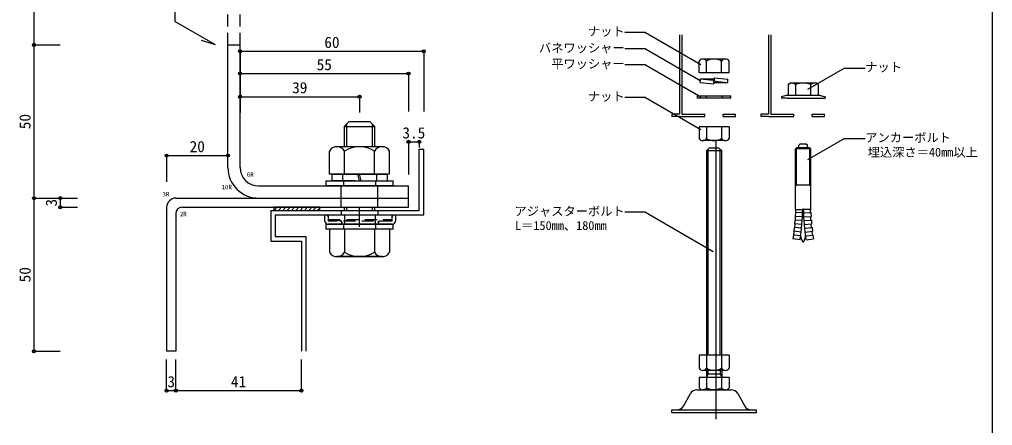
# Model space of a CAD drawing. Units: millimetres on the paper, enlarged 10 times, with parts at other scales. Extents: x -10475 to 9199, y -10092 to 10143.
# Drawn here: x -3601 to -2012, y -578 to 85 of the extents above; entities that cross this region are included whole.
import ezdxf
from ezdxf.enums import TextEntityAlignment as Align

# ---------------------------------------------------------------- set-up
doc = ezdxf.new("R2010")
doc.units = ezdxf.units.MM
doc.header["$LTSCALE"] = 10
doc.header["$PDMODE"] = 32
doc.header["$PDSIZE"] = 5
for name, pattern in [('CHAIN1', [8, 5, -1, 1, -1]), ('DASHED1', [1.8, 1.2, -0.6]), ('DASHED2', [3, 2, -1])]:
    doc.linetypes.add(name, pattern=pattern)
for name, color, linetype in [('0-8_FRP寸法', 3, 'Continuous'), ('0-F_図面枠', 7, 'Continuous'), ('E-0_FRP', 4, 'Continuous'), ('E-1_SUS', 7, 'Continuous'), ('E-8_FRP寸法', 3, 'Continuous'), ('F-0_FRP', 4, 'Continuous'), ('F-1_SUS', 7, 'Continuous'), ('F-2_金物', 7, 'Continuous'), ('F-3', 7, 'Continuous'), ('F-A_金物品名', 3, 'Continuous')]:
    doc.layers.add(name, color=color, linetype=linetype)
doc.styles.add('ＭＳ ゴシック', font='')
doc.styles.get('ＭＳ ゴシック').set_extended_font_data('MS Gothic')

msp = doc.modelspace()

# ---------------------------------------------------------------- linework, layer by layer
at = {"layer": '0-8_FRP寸法', "color": 7}
for p, q in [((-3045.7, -178.94), (-3048.28, -167.94)), ((-3042.65, -178.94), (-3045.23, -167.94))]:
    msp.add_line(p, q, dxfattribs=at)
at = {"layer": '0-F_図面枠'}
msp.add_line((-2011.52, -1667.93), (-2011.52, 1092.07), dxfattribs=at)
at = {"layer": 'E-0_FRP', "linetype": 'DASHED2'}
for p, q in [((-3260.46, 43.06), (-3260.46, 143.06)), ((-3240.46, 43.06), (-3240.46, 143.06)), ((-3096.85, -234.44), (-3096.85, -236.94)), ((-3069.6, -249.44), (-3069.6, -234.44)), ((-3019.1, -249.44), (-3019.1, -234.44)), ((-2991.85, -236.94), (-2991.85, -234.44)), ((-3074.35, -246.94), (-3074.35, -244.44)), ((-3014.35, -244.44), (-2991.85, -241.94)), ((-3014.35, -246.94), (-3014.35, -244.44))]:
    msp.add_line(p, q, dxfattribs=at)
at = {"layer": 'E-0_FRP'}
for p, q in [((-3260.46, -156.94), (-3260.46, 43.06)), ((-3260.46, 43.06), (-3240.46, 43.06)), ((-3240.46, -156.94), (-3240.46, 43.06)), ((-3066.46, -85.94), (-3066.46, -122.94)), ((-3024.46, -122.94), (-3024.46, -85.94)), ((-3210.46, -186.94), (-2965.46, -186.94)), ((-3075.46, -221.94), (-3075.46, -186.94)), ((-3015.46, -221.94), (-3015.46, -186.94)), ((-2965.46, -221.94), (-2965.46, -186.94)), ((-3360.46, -221.94), (-3360.46, -456.94)), ((-3345.46, -206.94), (-3210.46, -206.94)), ((-3335.46, -221.94), (-3075.46, -221.94)), ((-3210.46, -206.94), (-2965.46, -206.94)), ((-3075.46, -221.94), (-3024.46, -221.94)), ((-3066.46, -221.94), (-3066.46, -226.94)), ((-3024.46, -221.94), (-3015.46, -221.94)), ((-3024.46, -226.94), (-3024.46, -221.94)), ((-3015.46, -221.94), (-2965.46, -221.94)), ((-3345.46, -231.94), (-3345.46, -456.94)), ((-3345.46, -456.94), (-3360.46, -456.94))]:
    msp.add_line(p, q, dxfattribs=at)
at = {"layer": 'E-0_FRP', "color": 7}
for p, q in [((-3062.96, -82.44), (-3070.46, -89.94)), ((-3070.46, -89.94), (-3070.46, -122.94)), ((-3070.46, -89.94), (-3020.46, -89.94)), ((-3027.96, -82.44), (-3062.96, -82.44)), ((-3020.46, -89.94), (-3027.96, -82.44)), ((-3020.46, -122.94), (-3020.46, -89.94)), ((-3008.66, -122.94), (-3082.27, -122.94)), ((-3094.54, -167.94), (-3094.54, -130.03)), ((-3070, -167.94), (-3070, -130.03)), ((-3020.93, -167.94), (-3020.93, -130.03)), ((-2996.39, -167.94), (-2996.39, -130.03)), ((-2996.39, -167.94), (-3094.54, -167.94)), ((-3090.71, -167.94), (-3045.46, -167.94)), ((-3090.71, -167.94), (-3090.71, -178.94)), ((-3046.67, -167.94), (-3090.15, -167.94)), ((-3073.21, -167.94), (-3073.21, -178.94)), ((-3044.5, -167.94), (-3000.21, -167.94)), ((-2998.15, -167.94), (-3035.92, -167.94)), ((-3017.71, -167.94), (-3017.71, -178.94)), ((-3000.21, -167.94), (-3000.21, -178.94)), ((-3100.46, -178.94), (-3100.46, -186.94)), ((-3100.46, -178.94), (-2990.46, -178.94)), ((-2990.46, -186.94), (-3100.46, -186.94)), ((-3090.71, -178.94), (-3046.43, -178.94)), ((-3052.37, -178.94), (-3090.15, -178.94)), ((-3071.71, -178.94), (-3071.71, -186.94)), ((-3045.46, -178.94), (-3000.21, -178.94)), ((-3019.21, -178.94), (-3019.21, -186.94)), ((-2990.46, -186.94), (-2990.46, -178.94)), ((-3070.46, -221.94), (-3070.46, -226.94)), ((-3020.46, -226.94), (-3020.46, -221.94)), ((-3101.85, -244.44), (-3101.85, -234.44)), ((-3101.85, -234.44), (-2986.85, -234.44)), ((-2986.85, -234.44), (-2986.85, -244.44)), ((-3100.46, -249.44), (-2990.46, -249.44)), ((-3100.46, -249.44), (-3100.46, -257.44)), ((-2991.85, -249.44), (-3096.85, -249.44)), ((-3071.71, -249.44), (-3071.71, -257.44)), ((-3019.21, -249.44), (-3019.21, -257.44)), ((-2990.46, -257.44), (-2990.46, -249.44)), ((-2990.46, -257.44), (-3100.46, -257.44)), ((-3094.54, -257.44), (-3094.54, -295.36)), ((-2996.39, -257.44), (-3094.54, -257.44)), ((-3070, -257.44), (-3070, -295.36)), ((-3020.93, -257.44), (-3020.93, -295.36)), ((-2996.39, -257.44), (-2996.39, -295.36))]:
    msp.add_line(p, q, dxfattribs=at)
at = {"layer": 'E-0_FRP', "color": 7, "linetype": 'DASHED2'}
for p, q in [((-3096.85, -236.94), (-3096.85, -244.44)), ((-2991.85, -244.44), (-2991.85, -236.94)), ((-2991.85, -244.44), (-3096.85, -244.44)), ((-3074.35, -249.44), (-3074.35, -246.94)), ((-3014.35, -249.44), (-3014.35, -246.94))]:
    msp.add_line(p, q, dxfattribs=at)
at = {"layer": 'E-0_FRP', "color": 2, "linetype": 'CHAIN1'}
msp.add_line((-3045.46, -253.75), (-3045.46, -223.57), dxfattribs=at)
at = {"layer": 'E-0_FRP', "linetype": 'DASHED2'}
msp.add_lwpolyline([(-3074.35, -244.44), (-3096.85, -241.94), (-2991.85, -241.94)], dxfattribs=at)
at = {"layer": 'E-0_FRP', "color": 7}
msp.add_lwpolyline([(-3082.27, -302.44), (-3008.66, -302.44), (-3082.27, -302.44)], dxfattribs=at)
for centre, radius, start, end in [((-3082.27, -137.11), 14.17, 29.99985, 149.99985), ((-3045.46, -168.98), 46.04, 57.79585, 122.2043), ((-3008.66, -137.11), 14.17, 29.99985, 149.99985), ((-3096.85, -244.44), 5, 180, 270), ((-2991.85, -244.44), 5, 270, 0), ((-3082.27, -288.28), 14.17, 210.00015, 330.00015), ((-3045.46, -256.4), 46.04, 237.7957, 302.20415), ((-3008.66, -288.28), 14.17, 210.00015, 330.00015)]:
    msp.add_arc(centre, radius, start, end, dxfattribs=at)
at = {"layer": 'E-0_FRP'}
for centre, radius, start, end in [((-3210.46, -156.94), 50, 180, 270), ((-3210.46, -156.94), 30, 180, 270), ((-3345.46, -221.94), 15, 90, 180), ((-3335.46, -231.94), 10, 90, 180)]:
    msp.add_arc(centre, radius, start, end, dxfattribs=at)
at = {"layer": 'E-0_FRP', "color": 7, "linetype": 'DASHED2'}
for centre, start, end in [((-3099.35, -236.94), 0, 90), ((-2989.35, -236.94), 90, 180), ((-3076.85, -246.94), 0, 90), ((-3011.85, -246.94), 90, 180)]:
    msp.add_arc(centre, 2.5, start, end, dxfattribs=at)
at = {"layer": 'E-0_FRP', "linetype": 'DASHED2'}
for centre, start, end in [((-3071.85, -246.94), 180, 270), ((-3016.85, -246.94), 270, 0)]:
    msp.add_arc(centre, 2.5, start, end, dxfattribs=at)
at = {"layer": 'E-1_SUS'}
for p, q in [((-2947.96, -126.94), (-2940.46, -126.94)), ((-2947.96, -226.94), (-2947.96, -126.94)), ((-2940.46, -234.44), (-2940.46, -126.94)), ((-3190.46, -226.94), (-2947.96, -226.94)), ((-3190.46, -226.94), (-3190.46, -276.94)), ((-3182.96, -234.44), (-3182.96, -269.44)), ((-3182.96, -234.44), (-3075.46, -234.44)), ((-3075.46, -226.94), (-3075.46, -234.44)), ((-3075.46, -234.44), (-3015.46, -234.44)), ((-3015.46, -226.94), (-3015.46, -234.44)), ((-3015.46, -234.44), (-2940.46, -234.44)), ((-3182.96, -269.44), (-3132.96, -269.44)), ((-3132.96, -269.44), (-3132.96, -456.94)), ((-3190.46, -276.94), (-3140.46, -276.94)), ((-3140.46, -276.94), (-3140.46, -456.94))]:
    msp.add_line(p, q, dxfattribs=at)
at = {"layer": 'E-1_SUS', "color": 4}
for p, q in [((-3185.46, -221.94), (-3185.46, -226.94)), ((-3185.46, -221.94), (-3185.46, -226.94)), ((-3110.46, -221.94), (-3185.46, -221.94)), ((-3110.46, -226.94), (-3110.46, -221.94)), ((-3110.46, -226.94), (-3110.46, -221.94)), ((-3185.46, -226.94), (-3110.46, -226.94)), ((-3185.46, -226.94), (-3110.46, -226.94))]:
    msp.add_line(p, q, dxfattribs=at)
at = {"layer": 'E-1_SUS', "color": 4, "linetype": 'DASHED1'}
for p, q in [((-3185.06, -226.94), (-3180.06, -221.94)), ((-3177.99, -226.94), (-3172.99, -221.94)), ((-3170.92, -226.94), (-3165.92, -221.94)), ((-3163.85, -226.94), (-3158.85, -221.94)), ((-3156.78, -226.94), (-3151.78, -221.94)), ((-3149.71, -226.94), (-3144.71, -221.94)), ((-3142.64, -226.94), (-3137.64, -221.94)), ((-3135.57, -226.94), (-3130.57, -221.94)), ((-3128.5, -226.94), (-3123.5, -221.94)), ((-3121.43, -226.94), (-3116.43, -221.94)), ((-3114.35, -226.94), (-3110.46, -223.05))]:
    msp.add_line(p, q, dxfattribs=at)
at = {"layer": 'E-8_FRP寸法', "color": 4}
for p, q in [((-3577.26, 288.99), (-3577.26, 43.06)), ((-3577.26, 43.06), (-3577.26, -206.94)), ((-3240.46, 32.76), (-2940.46, 32.76)), ((-3240.46, -3.63), (-2965.46, -3.63)), ((-3240.46, -41.32), (-3045.46, -41.32)), ((-2965.46, -115.06), (-2947.96, -115.06)), ((-3360.46, -137.41), (-3260.46, -137.41)), ((-3577.26, -206.94), (-3577.26, -456.94)), ((-3534.25, -206.94), (-3534.25, -221.94)), ((-3360.46, -521.1), (-3345.46, -521.1)), ((-3345.46, -521.1), (-3140.46, -521.1))]:
    msp.add_line(p, q, dxfattribs=at)
at = {"layer": 'E-8_FRP寸法', "color": 2}
for p, q in [((-3347.18, 250.47), (-3347.18, 81.57)), ((-3280.46, 43.06), (-3347.18, 81.57)), ((-3280.46, 43.06), (-3303.48, 50.31))]:
    msp.add_line(p, q, dxfattribs=at)
at = {"layer": 'E-8_FRP寸法'}
for p, q in [((-3577.26, 43.06), (-3534.25, 43.06)), ((-3240.46, 32.76), (-3240.46, -65.37)), ((-2940.46, 32.76), (-2940.46, -65.37)), ((-3240.46, -3.63), (-3240.46, -65.37)), ((-2965.46, -3.63), (-2965.46, -65.37)), ((-3240.46, -41.32), (-3240.46, -67.32)), ((-3045.46, -41.32), (-3045.46, -67.32)), ((-2965.46, -115.06), (-2965.46, -168.54)), ((-2947.96, -115.06), (-2947.96, -124.42)), ((-3360.46, -137.41), (-3360.46, -180.56)), ((-3577.26, -206.94), (-3534.25, -206.94)), ((-3577.26, -206.94), (-3534.25, -206.94)), ((-3534.25, -206.94), (-3506.15, -206.94)), ((-3534.25, -221.94), (-3506.15, -221.94)), ((-3577.26, -456.94), (-3534.25, -456.94)), ((-3360.46, -521.1), (-3360.46, -470.52)), ((-3345.46, -521.1), (-3345.46, -470.52)), ((-3140.46, -521.1), (-3140.46, -470.52))]:
    msp.add_line(p, q, dxfattribs=at)
at = {"layer": 'E-8_FRP寸法', "color": 6}
for p in [(-3577.26, 43.06), (-3240.46, 32.76), (-2940.46, 32.76), (-3240.46, -3.63), (-2965.46, -3.63), (-3240.46, -41.32), (-3045.46, -41.32), (-2965.46, -115.06), (-2947.96, -115.06), (-3360.46, -137.41), (-3260.46, -137.41), (-3577.26, -206.94), (-3534.25, -206.94), (-3534.25, -221.94), (-3577.26, -456.94), (-3360.46, -521.1), (-3345.46, -521.1), (-3140.46, -521.1)]:
    msp.add_point(p, dxfattribs=at)
at = {"layer": 'F-0_FRP', "color": 7}
for p, q in [((-2535.37, -69.89), (-2535.37, -73.64)), ((-2522.87, -69.89), (-2535.37, -69.89)), ((-2522.87, -73.64), (-2535.37, -73.64)), ((-2389.87, -69.89), (-2389.87, -73.64)), ((-2377.37, -69.89), (-2389.87, -69.89)), ((-2377.37, -73.64), (-2389.87, -73.64))]:
    msp.add_line(p, q, dxfattribs=at)
at = {"layer": 'F-1_SUS'}
for p, q in [((-2522.87, 59.67), (-2522.87, -69.89)), ((-2377.37, 59.67), (-2377.37, -69.89)), ((-2373.62, 59.67), (-2373.62, -69.89)), ((-2373.62, -69.89), (-2335.87, -69.89)), ((-2305.87, -73.64), (-2305.87, -69.89)), ((-2305.87, -69.89), (-2285.87, -69.89)), ((-2305.87, -73.64), (-2285.87, -73.64)), ((-2285.87, -73.64), (-2285.87, -69.89))]:
    msp.add_line(p, q, dxfattribs=at)
for points in [[(-2519.12, 59.67), (-2519.12, -69.89), (-2481.37, -69.89)], [(-2522.87, -73.64), (-2481.37, -73.64), (-2481.37, -69.89)], [(-2451.37, -73.64), (-2451.37, -69.89), (-2431.37, -69.89)], [(-2451.37, -73.64), (-2431.37, -73.64), (-2431.37, -69.89)], [(-2377.37, -73.64), (-2335.87, -73.64), (-2335.87, -69.89)]]:
    msp.add_lwpolyline(points, dxfattribs=at)
at = {"layer": 'F-2_金物'}
for p, q in [((-2490.91, -2.41), (-2490.91, 16.55)), ((-2447.97, 20.09), (-2484.78, 20.09)), ((-2478.64, -2.41), (-2478.64, 16.55)), ((-2454.11, -2.41), (-2454.11, 16.55)), ((-2441.84, -2.41), (-2441.84, 16.55)), ((-2441.84, -2.41), (-2490.91, -2.41)), ((-2466.98, -2.41), (-2488.71, -2.41)), ((-2442.71, -2.41), (-2461.6, -2.41)), ((-2345.41, -21.25), (-2341.49, -18.99)), ((-2345.41, -21.25), (-2345.41, -38.99)), ((-2341.49, -18.99), (-2300.24, -18.99)), ((-2333.14, -21.25), (-2333.14, -38.99)), ((-2308.6, -21.25), (-2308.6, -38.99)), ((-2296.33, -21.25), (-2300.24, -18.99)), ((-2296.33, -21.25), (-2296.33, -38.99)), ((-2493.87, -39.99), (-2438.87, -39.99)), ((-2493.87, -39.99), (-2493.87, -43.99)), ((-2438.87, -43.99), (-2493.87, -43.99)), ((-2479.5, -39.99), (-2479.5, -43.99)), ((-2453.25, -39.99), (-2453.25, -43.99)), ((-2438.87, -43.99), (-2438.87, -39.99)), ((-2346.81, -43.99), (-2356.47, -43.99)), ((-2346.81, -38.99), (-2294.31, -38.99)), ((-2346.81, -38.99), (-2294.31, -38.99)), ((-2346.81, -38.99), (-2294.31, -38.99)), ((-2346.81, -43.99), (-2294.31, -43.99)), ((-2294.31, -43.99), (-2284.65, -43.99)), ((-2441.84, -90.53), (-2490.91, -90.53)), ((-2490.91, -90.53), (-2490.91, -109.49)), ((-2478.64, -90.53), (-2478.64, -109.49)), ((-2454.11, -90.53), (-2454.11, -109.49)), ((-2441.84, -90.53), (-2441.84, -109.49)), ((-2447.97, -113.03), (-2484.78, -113.03)), ((-2458.87, -124.87), (-2453.87, -129.87)), ((-2333.37, -126.57), (-2331.68, -124.87)), ((-2308.37, -126.57), (-2333.37, -126.57)), ((-2333.37, -225.62), (-2333.37, -126.57)), ((-2331.68, -167.37), (-2331.68, -124.87)), ((-2310.06, -124.87), (-2331.68, -124.87)), ((-2328.16, -120.71), (-2326.08, -118.62)), ((-2328.16, -124.87), (-2328.16, -120.71)), ((-2315.66, -118.62), (-2326.08, -118.62)), ((-2313.58, -120.71), (-2315.66, -118.62)), ((-2313.58, -124.87), (-2313.58, -120.71)), ((-2310.06, -167.37), (-2310.06, -124.87)), ((-2310.06, -124.87), (-2308.37, -126.57)), ((-2308.37, -225.62), (-2308.37, -126.57)), ((-2478.87, -129.87), (-2478.87, -463.08)), ((-2453.87, -129.87), (-2478.87, -129.87)), ((-2453.87, -463.08), (-2453.87, -129.87)), ((-2310.06, -185.68), (-2310.06, -167.37)), ((-2333.37, -187.37), (-2331.68, -185.68)), ((-2310.06, -185.68), (-2308.37, -187.37)), ((-2322.06, -237.41), (-2333.89, -236.71)), ((-2333.19, -237.5), (-2333.88, -236.71)), ((-2332.79, -229.89), (-2333.56, -230.61)), ((-2333.49, -242.12), (-2333.19, -237.5)), ((-2333.37, -225.62), (-2321.52, -225.62)), ((-2332.65, -226.37), (-2333.34, -225.62)), ((-2332.79, -229.89), (-2332.65, -226.37)), ((-2321.74, -231.15), (-2321.49, -224.87)), ((-2320.24, -224.87), (-2321.49, -224.87)), ((-2320, -231.15), (-2320.24, -224.87)), ((-2308.37, -225.62), (-2320.22, -225.62)), ((-2320, -231.15), (-2308.17, -230.61)), ((-2319.67, -237.41), (-2320, -231.15)), ((-2319.67, -237.41), (-2307.85, -236.71)), ((-2319.26, -243.68), (-2319.67, -237.41)), ((-2309.09, -226.37), (-2308.4, -225.62)), ((-2308.95, -229.89), (-2309.09, -226.37)), ((-2308.95, -229.89), (-2308.17, -230.61)), ((-2308.55, -237.5), (-2307.86, -236.71)), ((-2308.24, -242.12), (-2308.55, -237.5)), ((-2308.17, -230.61), (-2307.85, -236.71)), ((-2334.29, -242.81), (-2334.78, -248.9)), ((-2334.11, -249.71), (-2334.78, -248.9)), ((-2322.98, -249.93), (-2334.78, -248.9)), ((-2334.54, -254.32), (-2334.11, -249.71)), ((-2333.49, -242.12), (-2334.29, -242.81)), ((-2322.48, -243.68), (-2334.29, -242.81)), ((-2319.26, -243.68), (-2307.45, -242.81)), ((-2318.75, -249.93), (-2319.26, -243.68)), ((-2318.75, -249.93), (-2306.95, -248.9)), ((-2318.16, -256.18), (-2318.75, -249.93)), ((-2308.24, -242.12), (-2307.45, -242.81)), ((-2307.63, -249.71), (-2306.96, -248.9)), ((-2307.2, -254.32), (-2307.63, -249.71)), ((-2307.45, -242.81), (-2306.95, -248.9)), ((-2336.76, -267.13), (-2337.59, -273.18)), ((-2335.93, -266.48), (-2336.76, -267.13)), ((-2335.36, -254.99), (-2336.02, -261.06)), ((-2324.25, -262.42), (-2336.02, -261.06)), ((-2335.36, -261.89), (-2336.01, -261.06)), ((-2335.93, -266.48), (-2335.36, -261.89)), ((-2323.57, -256.18), (-2335.36, -254.99)), ((-2334.54, -254.32), (-2335.35, -254.99)), ((-2318.16, -256.18), (-2306.38, -254.99)), ((-2317.49, -262.42), (-2318.16, -256.18)), ((-2317.49, -262.42), (-2305.72, -261.06)), ((-2316.72, -268.65), (-2317.49, -262.42)), ((-2316.72, -268.65), (-2304.97, -267.13)), ((-2315.87, -274.87), (-2316.72, -268.65)), ((-2307.2, -254.32), (-2306.38, -254.99)), ((-2306.38, -254.99), (-2305.72, -261.06)), ((-2306.37, -261.89), (-2305.72, -261.06)), ((-2305.81, -266.48), (-2306.37, -261.89)), ((-2305.81, -266.48), (-2304.98, -267.13)), ((-2304.97, -267.13), (-2304.15, -273.18)), ((-2325.87, -274.87), (-2337.59, -273.18)), ((-2315.87, -274.87), (-2304.15, -273.18)), ((-2441.84, -463.08), (-2490.91, -463.08)), ((-2490.91, -463.08), (-2490.91, -484.54)), ((-2478.64, -463.08), (-2478.64, -484.54)), ((-2454.11, -463.08), (-2454.11, -484.54)), ((-2441.84, -463.08), (-2441.84, -484.54)), ((-2447.97, -488.08), (-2484.78, -488.08)), ((-2478.89, -488.08), (-2478.89, -499.87)), ((-2453.87, -488.08), (-2453.87, -499.87)), ((-2441.84, -499.87), (-2490.91, -499.87)), ((-2490.91, -499.87), (-2490.91, -516.33)), ((-2478.89, -493.81), (-2453.87, -493.81)), ((-2478.64, -499.87), (-2478.64, -516.33)), ((-2454.11, -499.87), (-2454.11, -516.33)), ((-2441.84, -499.87), (-2441.84, -516.33)), ((-2494.45, -519.87), (-2438.3, -519.87)), ((-2447.97, -519.87), (-2484.78, -519.87)), ((-2516.45, -546.5), (-2505.05, -525.75)), ((-2427.7, -525.75), (-2416.3, -546.5)), ((-2535.12, -552.37), (-2397.62, -552.37)), ((-2535.12, -557.37), (-2535.12, -552.37)), ((-2397.62, -552.37), (-2397.62, -557.37)), ((-2397.62, -557.37), (-2535.12, -557.37))]:
    msp.add_line(p, q, dxfattribs=at)
at = {"layer": 'F-2_金物', "color": 4}
for p, q in [((-2463.61, -113.86), (-2463.61, -567.83)), ((-2463.61, -113.86), (-2463.61, -567.83)), ((-2476.52, -127.52), (-2476.52, -463.08)), ((-2456.22, -463.08), (-2456.22, -127.52)), ((-2476.52, -488.08), (-2476.52, -493.81)), ((-2476.52, -493.81), (-2478.89, -499.87))]:
    msp.add_line(p, q, dxfattribs=at)
at = {"layer": 'F-2_金物'}
for points in [[(-2346.81, -38.99), (-2356.47, -41.49), (-2356.47, -43.99)], [(-2294.31, -38.99), (-2284.65, -41.49), (-2284.65, -43.99)], [(-2478.87, -129.87), (-2473.87, -124.87), (-2458.87, -124.87)], [(-2310.06, -185.68), (-2331.68, -185.68), (-2331.68, -167.37)], [(-2321.74, -231.15), (-2333.57, -230.61), (-2333.89, -236.71)], [(-2323.57, -256.18), (-2322.98, -249.93), (-2322.48, -243.68), (-2322.06, -237.41), (-2321.74, -231.15)], [(-2325.87, -274.87), (-2325.02, -268.65), (-2336.76, -267.13)], [(-2325.02, -268.65), (-2324.25, -262.42), (-2323.57, -256.18)]]:
    msp.add_lwpolyline(points, dxfattribs=at)
at = {"layer": 'F-2_金物', "color": 4}
msp.add_lwpolyline([(-2456.22, -488.08), (-2456.22, -493.81), (-2453.87, -499.87)], dxfattribs=at)
at = {"layer": 'F-2_金物'}
for centre, radius, start, end in [((-2484.78, 13), 7.08, 29.99985, 149.99985), ((-2466.37, -2.93), 23.02, 57.79585, 122.2043), ((-2447.97, 13), 7.08, 29.99985, 149.99985), ((-2339.27, -29.94), 10.64, 54.793, 125.207), ((-2320.87, -58.94), 39.64, 71.971, 108.029), ((-2302.47, -29.94), 10.64, 54.793, 125.207), ((-2484.78, -105.95), 7.08, 210.00015, 330.00015), ((-2466.37, -90.01), 23.02, 237.7957, 302.20415), ((-2447.97, -105.95), 7.08, 210.00015, 330.00015), ((-2292.03, -263.06), 33.26, 188.441, 205.72), ((-2349.71, -263.06), 33.26, 334.28, 351.559), ((-2320.87, -276.96), 1.25, 205.72, 334.28), ((-2484.78, -481), 7.08, 210.00015, 330.00015), ((-2466.37, -465.06), 23.02, 237.7957, 302.20415), ((-2447.97, -481), 7.08, 210.00015, 330.00015), ((-2494.45, -532.37), 12.5, 90, 147.99462), ((-2484.78, -512.79), 7.08, 210.00015, 330.00015), ((-2466.37, -496.85), 23.02, 237.7957, 302.20415), ((-2447.97, -512.79), 7.08, 210.00015, 330.00015), ((-2438.3, -532.37), 12.5, 32.00538, 90), ((-2527.05, -539.87), 12.5, 270, 327.99462), ((-2405.7, -539.87), 12.5, 212.00538, 270)]:
    msp.add_arc(centre, radius, start, end, dxfattribs=at)
at = {"layer": 'F-3'}
for p, q in [((-2489, -18.29), (-2489, -12.76)), ((-2467.87, -14.98), (-2489, -12.76)), ((-2465.51, -12.76), (-2489, -12.76)), ((-2467.87, -14.98), (-2466.79, -20.62)), ((-2465.96, -10.42), (-2443.75, -12.76)), ((-2464.88, -16.07), (-2465.96, -10.42)), ((-2443.75, -18.29), (-2443.75, -12.76)), ((-2489, -18.29), (-2466.79, -20.62)), ((-2467.23, -18.29), (-2443.75, -18.29)), ((-2464.88, -16.07), (-2443.75, -18.29))]:
    msp.add_line(p, q, dxfattribs=at)
at = {"layer": 'F-A_金物品名'}
for p, q in [((-2578.51, 63.62), (-2612.33, 63.62)), ((-2578.51, 63.62), (-2488.01, 11.37)), ((-2578.51, 36.56), (-2612.33, 36.56)), ((-2578.51, 36.56), (-2488.01, -15.69)), ((-2578.51, 10.62), (-2612.33, 10.62)), ((-2578.51, 10.62), (-2488.01, -41.63)), ((-2253.24, 5.21), (-2313.62, -29.65)), ((-2253.24, 5.21), (-2219.42, 5.21)), ((-2578.51, -42.68), (-2612.33, -42.68)), ((-2578.51, -42.68), (-2488.01, -94.94)), ((-2253.24, -109.8), (-2313.62, -144.65)), ((-2253.24, -109.8), (-2219.42, -109.8)), ((-2578.51, -229.96), (-2612.33, -229.96)), ((-2578.51, -229.96), (-2467.64, -293.98))]:
    msp.add_line(p, q, dxfattribs=at)

# ---------------------------------------------------------------- texts
at = {"layer": 'E-8_FRP寸法', "style": 'ＭＳ ゴシック'}
for s, p in [('60', (-3102.96, 32.76)), ('55', (-3115.46, -3.63)), ('39', (-3155.46, -41.32)), ('3.5', (-2975.46, -115.06)), ('20', (-3322.96, -137.41)), ('3', (-3359.21, -521.1)), ('41', (-3255.46, -521.1))]:
    msp.add_text(s, height=18.33, dxfattribs=at).set_placement(p, align=Align.BOTTOM_LEFT)
for s, p in [('50', (-3577.26, -94.44)), ('3', (-3534.25, -220.69)), ('50', (-3577.26, -344.44))]:
    msp.add_text(s, height=18.33, rotation=90, dxfattribs=at).set_placement(p, align=Align.BOTTOM_LEFT)
at = {"layer": 'E-8_FRP寸法', "color": 6, "style": 'ＭＳ ゴシック'}
for s, p in [('6R', (-3229.54, -174.29)), ('10R', (-3270.98, -194.7)), ('3R', (-3367.35, -206.31)), ('2R', (-3338.94, -238.65))]:
    msp.add_text(s, height=7.331, dxfattribs=at).set_placement(p, align=Align.BOTTOM_LEFT)
at = {"layer": 'F-A_金物品名', "color": 7, "style": 'ＭＳ ゴシック'}
for s, p in [('ナット', (-2672.33, 53.62)), ('バネワッシャー', (-2752.33, 26.56)), ('平ワッシャー', (-2732.33, 0.62)), ('ナット', (-2219.42, -4.79)), ('ナット', (-2672.33, -52.68)), ('アンカーボルト', (-2219.42, -119.8)), ('埋込深さ＝40mm以上', (-2215.43, -143.62)), ('アジャスターボルト', (-2792.33, -239.96)), ('L＝150mm、180mm', (-2791.49, -263.38))]:
    msp.add_text(s, height=14.66, dxfattribs=at).set_placement(p, align=Align.BOTTOM_LEFT)

doc.saveas('drawing.dxf')
